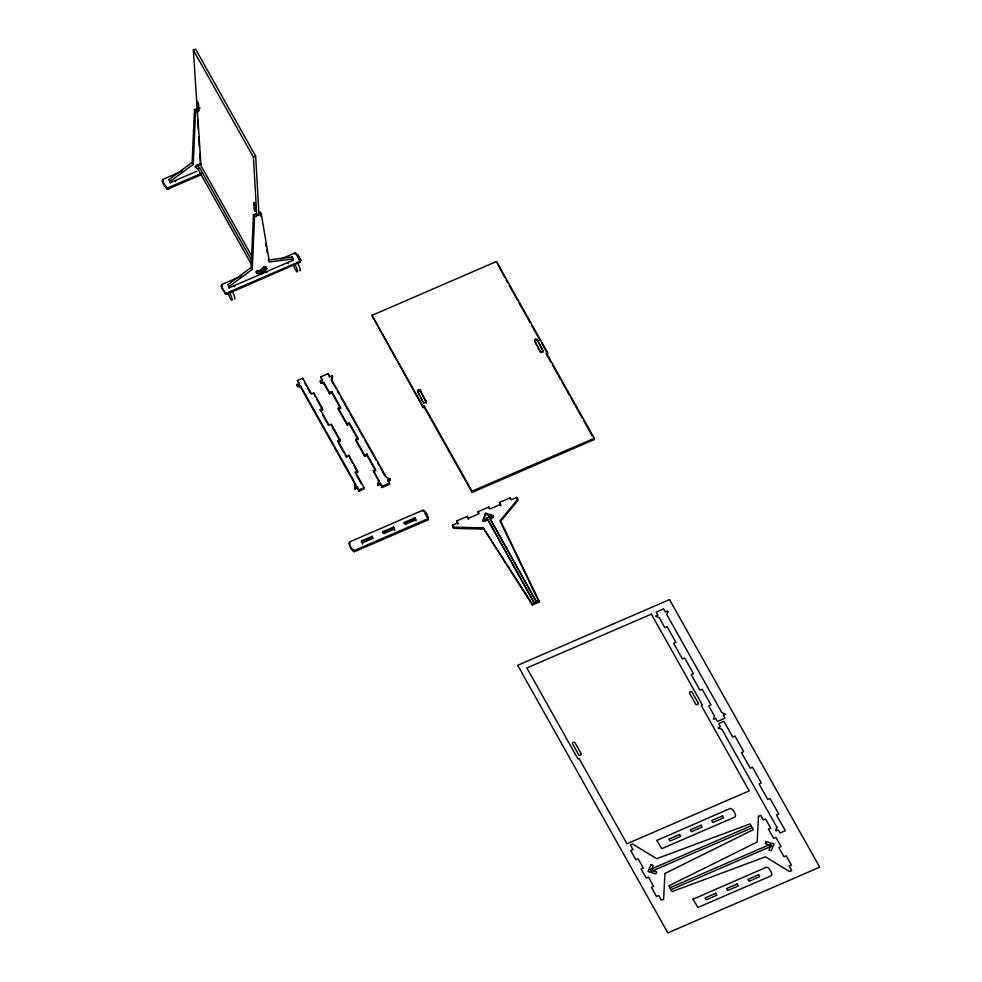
<?xml version="1.0" encoding="UTF-8"?>
<svg xmlns="http://www.w3.org/2000/svg" width="982" height="982" viewBox="0 0 982 982"><rect width="100%" height="100%" fill="white"/><g stroke="black" fill="none" stroke-linecap="round" stroke-linejoin="round"><path stroke-width="1.47" d="M196.952 171.175L170.193 182.75L170.119 181.51L193.245 164.289L192.153 162.361L194.485 109.714L197.173 108.548M193.245 164.289L195.565 111.641L194.485 109.714M293.336 258.831L269.412 261.961L268.319 260.034L292.255 256.903L293.409 260.07L229.174 287.861L229.101 286.609L252.227 269.399L251.147 267.472L253.466 214.812L255.713 213.843L256.793 215.77L253.405 157.108L193.344 50.07L195.578 49.1L255.651 156.138L259.027 214.8L258.487 213.843M252.227 269.399L254.547 216.74L253.466 214.812M221.404 286.204L225.516 294.035L226.633 294.355L300.296 262.084L300.136 260.488L295.373 252.804L280.877 258.978M300.897 260.77L297.693 254.694M335.93 388.541L331.462 380.599L332.186 375.811L329.952 376.781L328.209 373.676L320.733 376.916L321.973 380.218M331.462 380.599L332.554 376.462M354.981 489.024L354.907 487.772L357.153 486.802L357.227 488.054L354.981 489.024L354.551 487.133L355.717 484.236L300.688 386.196L297.362 385.239L297.006 384.6L299.252 383.631L297.509 380.525L302.738 378.254L311.503 393.892L313.749 392.923L322.513 408.549L322.587 409.789L320.341 410.758L320.279 409.519L322.513 408.549M354.625 488.373L355.717 484.236M378.217 485.403L378.144 484.163L380.39 483.193L380.464 484.445L378.217 485.403L377.788 483.525L378.942 480.628L373.356 470.673L375.603 469.703L366.826 454.077L364.592 455.047L364.666 456.286L366.9 455.317L366.826 454.077M377.861 484.764L378.635 482.837M485.624 513.23L482.96 521.295L485.624 513.23L493.455 515.489L492.669 518.152L488.852 517.06L486.606 518.03L485.268 521.356M485.759 520.865L486.606 518.03M162.509 180.934L167.431 189.305L201.42 174.636M468.549 519.49L467.395 516.323L456.691 520.951L457.772 522.878L452.42 525.198L453.5 527.125L483.156 527.862L532.305 604.986L539.032 602.076L500.415 521.675L500.341 520.435L517.735 499.335L516.655 497.408L511.303 499.728L510.223 497.8L499.519 502.428L500.673 505.595L499.519 502.428M500.415 521.675L517.809 500.575L517.735 499.335M193.344 50.07L200.893 164.289L196.682 165.209L195.148 166.78L198.229 169.542L251.76 264.931M195.504 167.419L197.038 165.848L196.682 165.209M198.229 169.542L199.763 167.971L197.038 165.848M255.774 272.075L257.309 270.516L259.96 270.823L262.206 269.854L264.698 267.313L266.331 267.509M262.501 268.049L264.158 266.355L265.361 268.491L266.994 268.687L265.84 266.613M260.242 273.708L265.361 268.491M266.994 268.687L261.887 273.892L256.437 273.254L257.971 271.695L261.777 272.137L260.316 269.534M170.193 182.75L169.039 179.583L192.153 162.361M229.174 287.861L228.02 284.682L251.147 267.472M182.468 170.917L162.767 179.448C161.122 181.032 165.258 188.176 167.566 188.004L201.359 173.384M241.462 276.028L221.748 284.547C220.103 286.143 224.24 293.287 226.56 293.115L299.755 261.445L300.136 260.488M349.69 541.892C348.045 543.488 352.182 550.632 354.502 550.46L427.698 518.791C429.343 517.207 425.206 510.051 422.886 510.223L349.69 541.892C348.647 545.084 351.274 551.111 354.563 551.7L427.771 520.03L428.152 519.073L424.752 512.997M197.799 108.806L197.419 101.772L198.573 103.834L198.855 111.126L197.799 108.806L200.046 107.836M195.565 111.641L197.799 110.671M253.405 157.108L255.651 156.138M254.547 216.74L261.273 213.843L260.193 211.916L260.954 216.421M423.082 407.604L423.009 406.352L424.138 405.873L424.199 407.113L423.082 407.604L371.957 315.382L496.438 261.519L547.502 352.501L547.575 353.741L546.446 354.232L550.939 362.223M329.584 393.782L329.51 392.542L331.756 391.572L331.818 392.812L329.584 393.782L323.999 383.827L320.672 382.87L320.242 380.979L322.477 380.009L320.733 376.916M347.125 425.034L347.051 423.794L349.285 422.825L349.359 424.064L347.125 425.034L338.348 409.408L338.274 408.168L340.521 407.199L331.756 391.572M340.054 439.801L340.128 441.041L337.882 442.01L337.808 440.771L340.054 439.801L331.29 424.175L329.044 425.145L320.279 409.519M546.446 354.232L546.385 352.992L547.502 352.501M364.666 456.286L355.889 440.66L355.815 439.42L358.062 438.451L349.285 422.825M345.198 455.034L346.658 457.637L346.585 456.397L348.819 455.427L357.595 471.053L357.669 472.293L355.423 473.263L355.349 472.023L357.595 471.053M364.126 487.649L364.199 488.889L358.97 491.16L358.896 489.908L364.126 487.649L355.349 472.023M390.1 478.995L390.173 480.235L387.927 481.205L387.853 479.965L390.1 478.995L386.417 477.399L331.388 379.347M389.596 483.07L389.67 484.31L382.207 487.538L382.133 486.299L389.596 483.07L387.853 479.965M594.257 438.291L594.331 439.531L472.084 492.424L472.011 491.184L594.257 438.291L546.385 352.992M372.092 536.332L372.166 537.571L361.462 542.199L361.388 540.959L372.092 536.332L373.172 538.259L362.468 542.886L362.542 544.126M393.573 528.304L382.87 532.931L382.796 531.692L393.512 527.064L394.654 530.231L393.512 527.064M404.216 522.436L414.92 517.796L416 519.723L405.296 524.363L404.216 522.436L404.289 523.676L414.993 519.048L414.92 517.796M394.592 528.991L383.876 533.619L382.796 531.692M478.173 512.935L478.111 511.696L488.815 507.056L489.895 508.983L500.599 504.355M468.475 518.25L479.191 513.623L478.111 511.696M486.642 518.643L488.852 517.06M492.633 517.539L490.055 518.656L536.749 602.42L534.515 603.39L487.808 519.613L485.243 520.73L482.886 520.055M532.305 604.986L532.232 603.734L534.478 602.764M536.724 601.794L538.958 600.824L500.341 520.435M751.156 825.825L650.379 869.414L651.459 871.341L752.237 827.752M669.884 887.777L770.661 844.176L771.742 846.103L670.964 889.704M452.42 525.198L453.574 528.365L483.23 529.102M320.242 380.979L323.925 382.587L329.51 392.542M297.006 384.6L297.436 386.478L300.762 387.436L355.779 485.476M485.697 514.47L493.529 516.728M423.794 511.512L424.003 510.542M483.156 527.862L532.232 603.734M504.773 277.476L496.438 261.519M506.27 280.152L507.78 282.828M509.277 285.504L517.539 300.222M519.036 302.898L530.305 322.968M531.802 325.643L540.063 340.361M541.561 343.037L547.575 353.741M552.436 364.887L560.661 379.555M562.158 382.219L569.646 395.55M571.131 398.213L582.363 418.209M583.848 420.873L592.085 435.542M537.203 339.662L543.279 351.605L537.203 339.662A1.387 1.203 -3.3 0 0 535.35 339.134A1.387 1.203 -3.3 0 0 534.711 340.742L536.282 344.657M534.711 340.742L540.787 352.685L537.792 347.333M419.265 395.28L417.694 391.364A1.387 1.203 -3.3 0 1 418.332 389.756A1.387 1.203 -3.3 0 1 420.186 390.284L426.262 402.239A1.387 1.203 -3.3 0 1 426.323 403.148M420.186 390.284L426.262 402.239M536.749 602.42L490.055 518.656M417.694 391.364L423.77 403.307M420.762 397.955L422.272 400.631M424.138 405.873L472.011 491.184M424.199 407.113L472.084 492.424M534.515 603.39L487.808 519.613M371.957 315.382L423.009 406.352M297.976 255.087L300.86 260.218M299.535 260.512L296.061 253.209M293.409 260.07L292.255 256.903M414.993 519.048L416.073 520.963M332.628 377.702L332.186 375.811M390.173 480.235L389.744 478.357M329.436 376.99L328.209 373.676M337.415 391.192L338.9 393.843M340.386 396.495L348.561 411.065M350.058 413.717L357.485 426.961M358.97 429.613L363.438 437.567M364.923 440.218L376.081 460.092M377.567 462.743L379.052 465.394M380.537 468.046L385.005 475.988M331.818 392.812L340.594 408.438L340.521 407.199M349.359 424.064L358.135 439.69L358.062 438.451M366.9 455.317L375.676 470.943M261.666 268.896L262.206 269.854M338.274 408.168L347.051 423.794M355.815 439.42L364.592 455.047M380.39 483.193L382.133 486.299M200.353 163.331L200.893 164.289M380.464 484.445L382.207 487.538M199.898 163.785L251.957 256.523M377.788 483.525L378.144 484.163M198.315 165.406L197.775 164.436L200.438 164.755L199.812 154.014M199.763 167.971L251.809 260.721M315.283 396.765L313.749 392.923M316.744 399.367L322.587 409.789M331.351 425.415L340.128 441.041M352.55 463.185L348.819 455.427M354.011 465.787L357.669 472.293M337.808 440.771L346.585 456.397M304.997 383.41L306.458 386.012M307.918 388.614L310.84 393.831M322.538 414.662L328.381 425.083M338.618 443.312L343.737 452.432M356.159 474.564L361.278 483.684M357.153 486.802L358.896 489.908M357.227 488.054L358.97 491.16M354.551 487.133L354.907 487.772M169.039 179.583L170.119 181.51M228.02 284.682L229.101 286.609M361.388 540.959L362.468 542.886M261.273 213.843L269.412 261.961M265.533 243.499L266.036 246.507M266.552 249.514L267.055 252.521M538.958 600.824L539.032 602.076M516.655 497.408L516.728 498.647M510.223 497.8L510.296 499.04M488.815 507.056L488.889 508.308M467.395 516.323L467.469 517.563M457.772 522.878L457.845 524.13L456.691 520.951M453.5 527.125L453.574 528.365M428.078 517.821L428.152 519.073M427.698 518.791L427.771 520.03M422.886 510.223L422.96 511.475M378.942 480.628L379.015 481.867L373.356 470.673M354.502 550.46L354.563 551.7M353.385 550.141L353.459 551.381M349.31 542.862L349.371 544.102M323.925 382.587L323.999 383.827M320.598 381.63L320.672 382.87M299.755 261.445L299.829 262.685M302.738 378.254L302.8 379.506M294.956 252.89L295.017 254.129M300.688 386.196L300.762 387.436M299.252 383.631L299.314 384.87L297.509 380.525M297.362 385.239L297.436 386.478M288.057 262.378L288.131 263.63M266.65 271.646L266.723 272.886M234.526 285.541L234.6 286.781M226.56 293.115L226.633 294.355M225.455 292.796L225.516 294.035M221.748 284.547L221.822 285.799M221.367 285.517L221.441 286.756M197.259 109.702L197.443 112.758M197.861 120.135L198.413 129.575M198.843 137.21L199.407 146.944M175.545 180.43L175.618 181.67M167.566 188.004L167.64 189.244M166.461 187.685L166.535 188.925M162.767 179.448L162.84 180.688M162.374 180.406L162.447 181.645M426.188 400.987A1.387 1.203 -3.3 0 1 425.55 402.595A1.387 1.203 -3.3 0 1 423.696 402.068M543.206 350.365A1.387 1.203 -3.3 0 1 542.567 351.973A1.387 1.203 -3.3 0 1 540.714 351.446M534.785 341.982A1.387 1.203 -3.3 0 1 535.423 340.373A1.387 1.203 -3.3 0 1 537.277 340.901M417.657 392.309A1.387 1.203 -3.3 0 1 420.259 391.536M229.383 292.476A4.836 0.945 66.6 0 1 232.059 298.774A4.836 0.945 66.6 0 1 230.745 299.093A4.836 0.945 66.6 0 1 228.07 292.796M232.12 291.298A4.836 0.945 66.6 0 1 234.551 296.638A4.836 0.945 66.6 0 1 234.391 298.958M294.735 264.207A4.836 0.945 66.6 0 1 297.411 270.504A4.836 0.945 66.6 0 1 296.098 270.811A4.836 0.945 66.6 0 1 293.422 264.514M296.981 262.366A4.836 0.945 66.6 0 1 299.743 267.828A4.836 0.945 66.6 0 1 299.743 270.688M172.28 187.316A4.836 0.945 66.6 0 1 171.384 187.034M169.579 188.004A4.836 0.945 66.6 0 1 168.646 188.225M664.961 873.477L663.611 899.205L661.377 900.175L658.787 895.572L656.553 896.541L651.385 887.335L653.631 886.365L648.464 877.159L646.217 878.129L641.05 868.923L643.296 867.953L638.128 858.747L635.894 859.716L630.726 850.522L632.96 849.553L630.383 844.95L632.617 843.98L656.676 858.71L750.076 823.898L753.317 829.68L664.961 873.477M758.509 816.312L757.159 842.04L668.803 885.85L672.044 891.631L765.444 856.807L789.503 871.55L791.738 870.58L789.16 865.977L791.394 865.007L786.226 855.801L783.992 856.77L778.824 847.564L781.071 846.594L775.903 837.388L773.656 838.358L768.489 829.152L770.735 828.182L765.567 818.976L763.321 819.945L760.743 815.342L758.509 816.312M253.884 202.378C253.442 217.844 258.61 210.074 253.933 202.317M656.786 840.457L661.807 848.657L735.211 816.926C736.856 815.342 732.719 808.198 730.399 808.37L656.786 840.457M692.973 899.23L697.993 907.442L771.398 875.711C773.043 874.127 768.906 866.983 766.598 867.155L692.973 899.23M667.92 611.614L666.753 614.511L721.782 712.551L725.465 714.159L723.218 715.129L724.962 718.235L717.498 721.463L715.755 718.358L713.509 719.327L714.307 715.792L708.722 705.837L710.968 704.867L702.191 689.241L699.957 690.211L691.181 674.585L693.427 673.615L684.65 657.989L682.416 658.947L673.64 643.32L675.886 642.351L667.109 626.725L664.875 627.694L659.29 617.739L655.608 616.144L657.842 615.174L656.099 612.068L663.574 608.84L665.317 611.946L667.551 610.976L667.92 611.614M650.857 864.761L648.12 871.586L655.951 873.845L656.774 871.795L652.944 870.703L651.864 868.775L653.202 865.437L650.857 864.761M766.169 841.672L765.346 843.722L769.176 844.827L770.256 846.754L768.918 850.081L771.263 850.756L774 843.931L766.169 841.672M776.897 827.323L775.743 830.22L776.099 830.858L778.345 829.888L780.089 832.994L785.318 830.735L776.541 815.097L778.787 814.127L770.011 798.501L767.777 799.471L759 783.845L761.246 782.875L752.47 767.249L750.236 768.219L741.459 752.593L743.705 751.623L734.929 735.997L732.695 736.966L723.918 721.34L718.689 723.599L720.432 726.705L718.198 727.674L718.554 728.313L721.88 729.27L776.897 827.323M669.528 599.609L517.661 665.317L667.834 932.9L819.7 867.192L669.528 599.609M651.373 614.118L526.88 667.969L577.944 758.951L579.061 758.472L626.933 843.771L749.18 790.891L701.308 705.579L702.425 705.101L651.373 614.118M679.605 834.467L668.902 839.094L669.982 841.022L680.686 836.394L679.605 834.467M701.025 825.199L690.309 829.839L691.389 831.766L702.105 827.126L701.025 825.199M722.433 815.944L711.729 820.571L712.809 822.499L723.513 817.871L722.433 815.944M715.792 893.252L705.088 897.879L706.168 899.807L716.872 895.179L715.792 893.252M737.212 883.984L726.508 888.612L727.588 890.539L738.292 885.911L737.212 883.984M758.62 874.729L747.916 879.356L748.996 881.284L759.7 876.656L758.62 874.729M698.141 702.965L692.126 692.261A1.387 1.203 -3.3 0 0 690.285 691.733A1.387 1.203 -3.3 0 0 689.646 693.341L695.649 704.045A1.387 1.203 -3.3 0 0 697.49 704.573A1.387 1.203 -3.3 0 0 698.141 702.965M581.123 753.587L575.108 742.883A1.387 1.203 -3.3 0 0 573.267 742.355A1.387 1.203 -3.3 0 0 572.629 743.963L578.631 754.667A1.387 1.203 -3.3 0 0 580.472 755.195A1.387 1.203 -3.3 0 0 581.123 753.587"/></g></svg>
